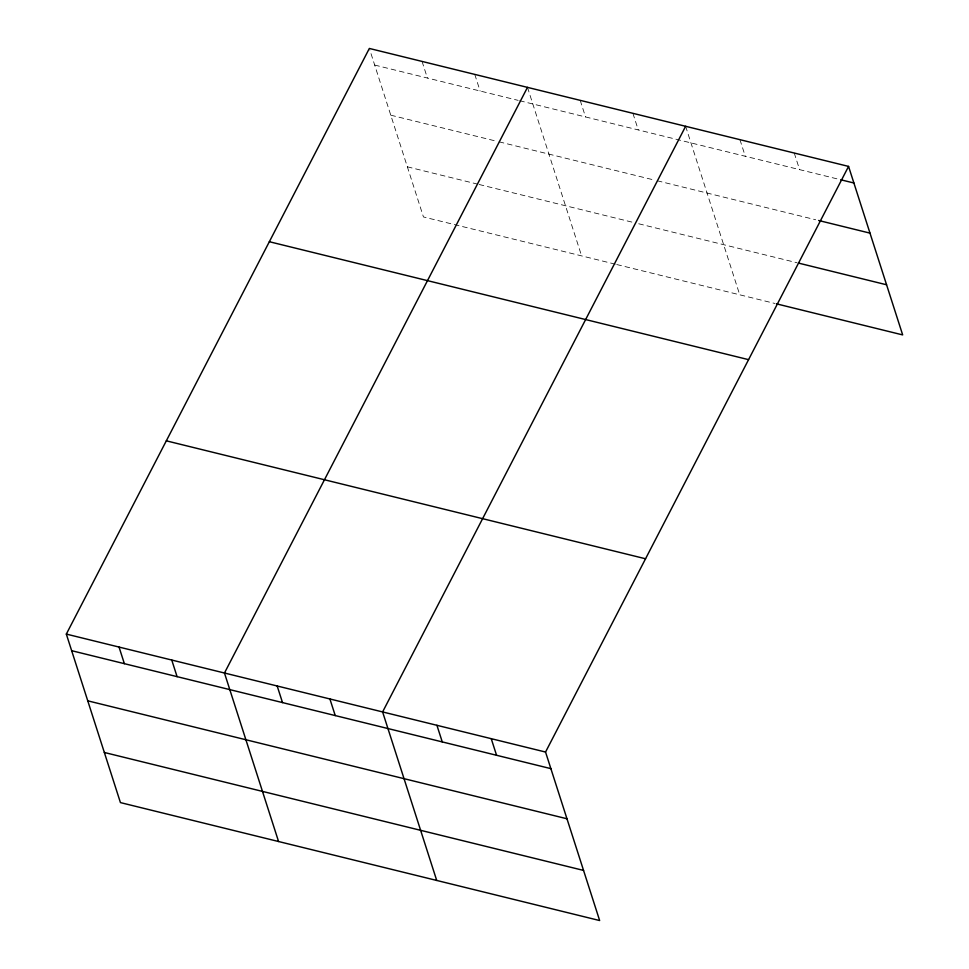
<?xml version="1.0" encoding="UTF-8"?>
<svg xmlns="http://www.w3.org/2000/svg" width="969" height="969" viewBox="0 0 969 969"><rect width="100%" height="100%" fill="white"/><g stroke="black" fill="none" stroke-linecap="round" stroke-linejoin="round"><path stroke-width="0.73" stroke-dasharray="4.84 3.63" d="M374.676 65.056L518.173 100.376M519.638 100.728L839.227 179.386M390.773 115.178L496.201 141.135M499.132 141.849L654.341 180.052M657.273 180.779L815.68 219.757M407.355 166.825L477.644 184.134M479.11 184.485L632.854 222.325M638.716 223.778L797.039 262.744M615.267 264.174L423.453 216.959L369.795 49.831M616.732 264.525L774.97 303.479M794.253 153.029L799.582 169.636M739.941 139.657L745.282 156.263M685.628 126.297L739.735 294.806M632.914 113.325L638.256 129.931M580.201 100.352L585.53 116.946M527.487 87.367L581.594 255.877M474.774 74.395L480.103 91.001M422.06 61.422L427.39 78.029"/><path stroke-width="1.45" d="M848.565 166.402L545.547 752.041L599.654 920.55L120.435 802.598L66.328 634.089L369.346 48.45L848.565 166.402L902.672 334.911L776.435 303.83M527.487 87.367L224.469 673.019L278.575 841.528M685.628 126.297L382.61 711.936L436.716 880.446M840.692 179.75L853.895 182.996M818.623 220.484L869.992 233.129M798.504 263.096L886.574 284.777M269.346 241.717L748.577 359.656M166.329 440.834L645.548 558.774M66.328 634.089L545.547 752.041M71.658 650.696L550.876 768.647M87.755 700.829L566.974 818.769M104.337 752.477L583.556 870.416M491.235 738.669L496.564 755.275M436.922 725.309L442.264 741.915M329.896 698.964L335.238 715.57M277.182 685.991L282.512 702.598M171.755 660.046L177.085 676.653M119.042 647.074L124.371 663.668"/></g></svg>
